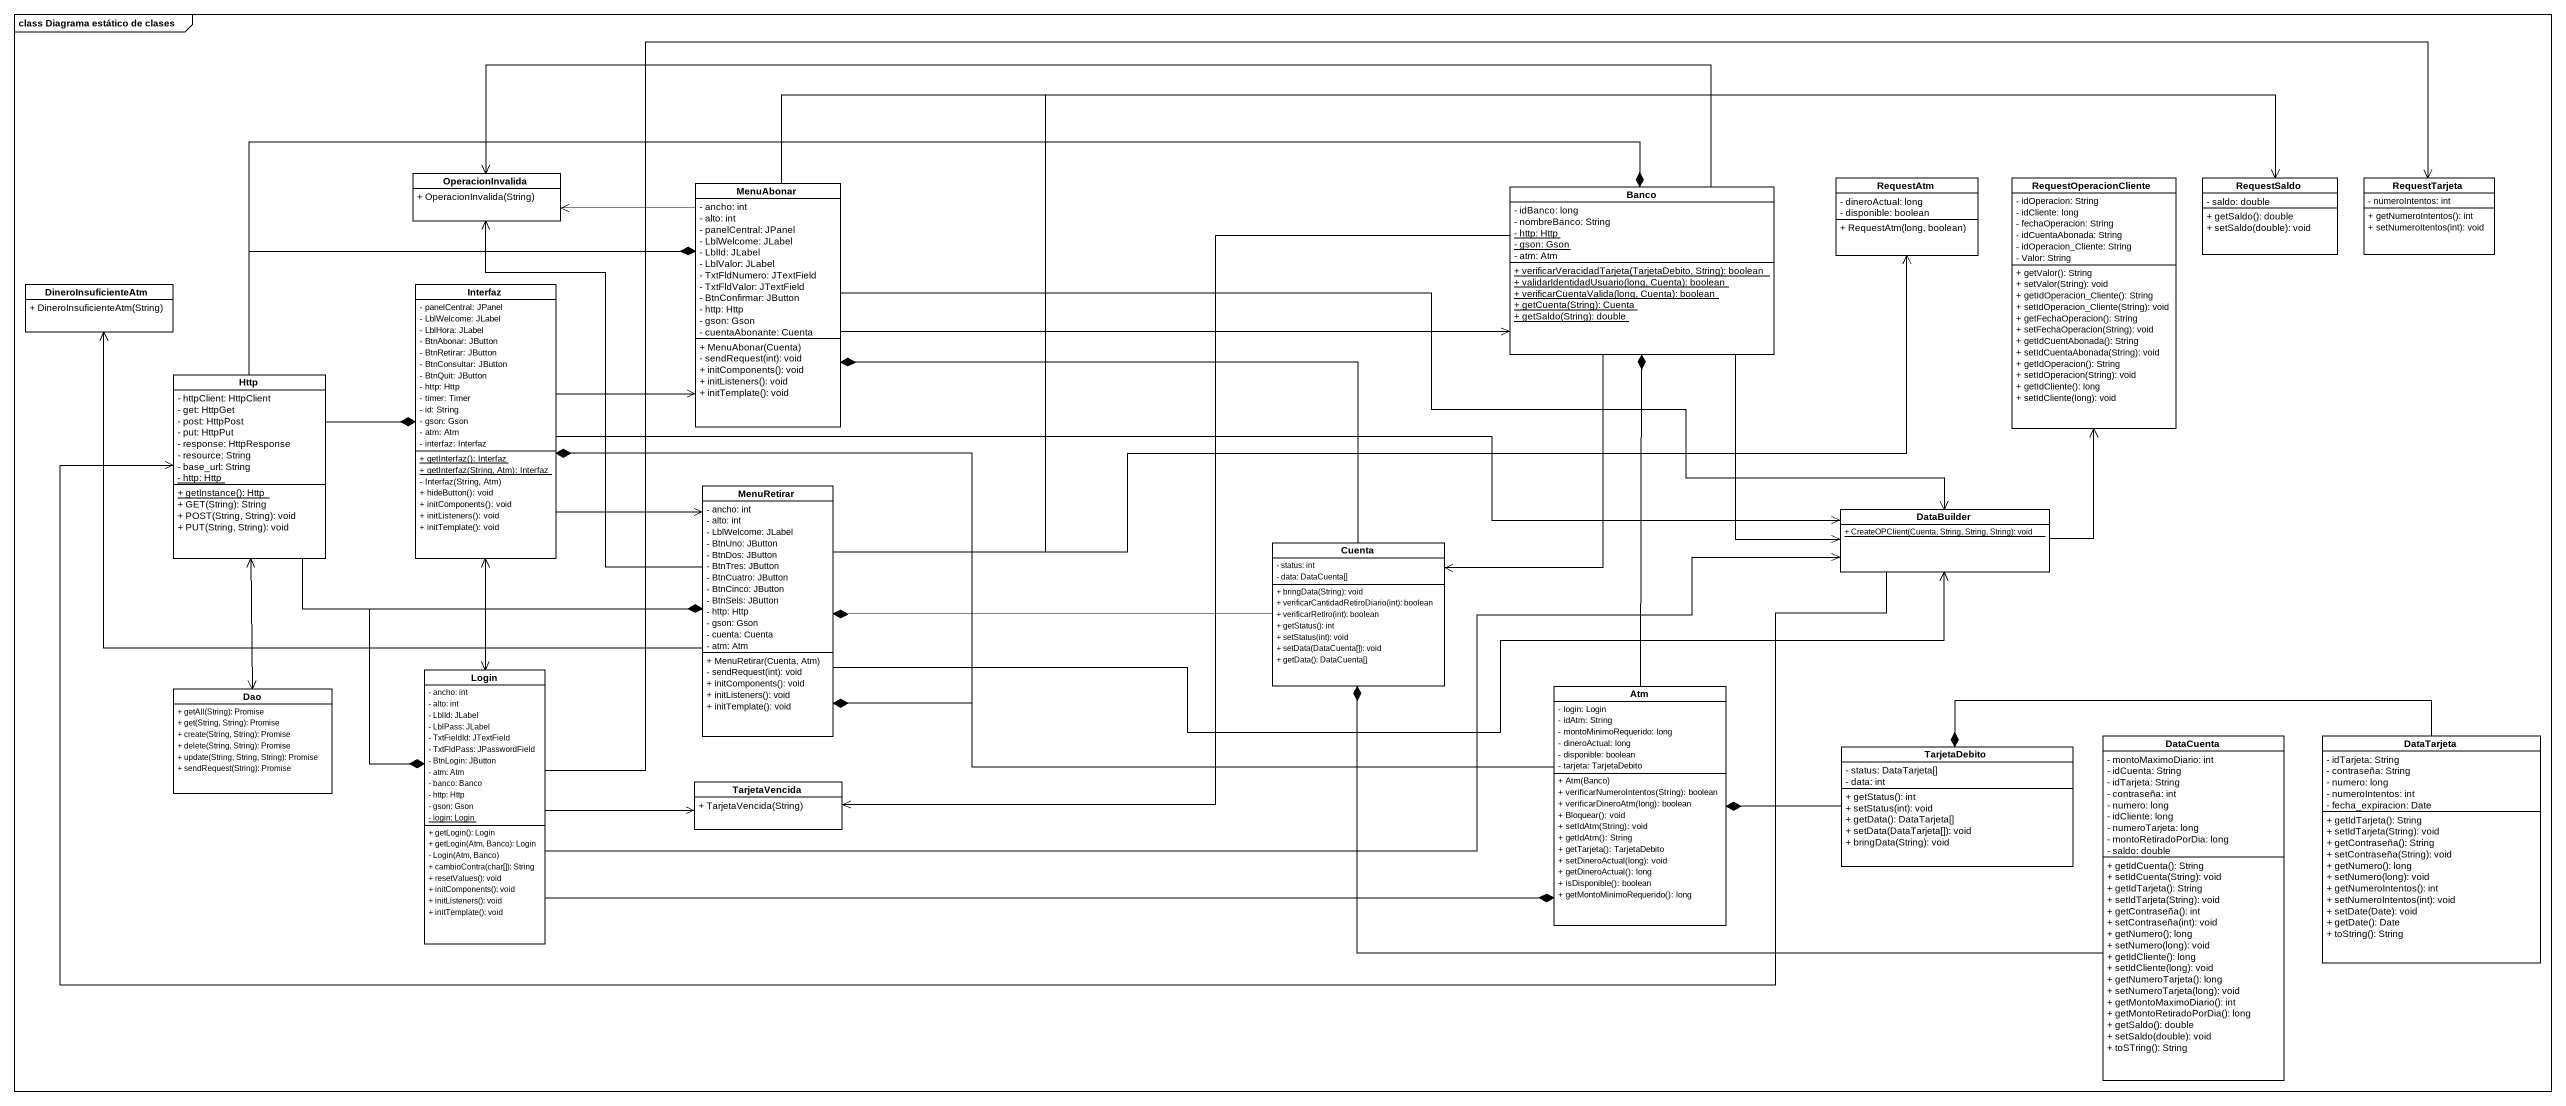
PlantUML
@startuml
mainframe class Diagrama estático de clases
hide circle
hide empty members
skinparam classAttributeIconSize 0
class OperacionInvalida {
  + OperacionInvalida(String)
}
class MenuAbonar {
  - ancho: int
  - alto: int
  - panelCentral: JPanel
  - LblWelcome: JLabel
  - LblId: JLabel
  - LblValor: JLabel
  - TxtFldNumero: JTextField
  - TxtFldValor: JTextField
  - BtnConfirmar: JButton
  - http: Http
  - gson: Gson
  - cuentaAbonante: Cuenta
  + MenuAbonar(Cuenta)
  - sendRequest(int): void
  + initComponents(): void
  + initListeners(): void
  + initTemplate(): void
}
class Banco {
  - idBanco: long
  - nombreBanco: String
  {static} - http: Http
  {static} - gson: Gson
  - atm: Atm
  {static} + verificarVeracidadTarjeta(TarjetaDebito, String): boolean
  {static} + validarIdentidadUsuario(long, Cuenta): boolean
  {static} + verificarCuentaValida(long, Cuenta): boolean
  {static} + getCuenta(String): Cuenta
  {static} + getSaldo(String): double
}
class RequestAtm {
  - dineroActual: long
  - disponible: boolean
  + RequestAtm(long, boolean)
}
class RequestOperacionCliente {
  - idOperacion: String
  - idCliente: long
  - fechaOperacion: String
  - idCuentaAbonada: String
  - idOperacion_Cliente: String
  - Valor: String
  + getValor(): String
  + setValor(String): void
  + getIdOperacion_Cliente(): String
  + setIdOperacion_Cliente(String): void
  + getFechaOperacion(): String
  + setFechaOperacion(String): void
  + getIdCuentAbonada(): String
  + setIdCuentaAbonada(String): void
  + getIdOperacion(): String
  + setIdOperacion(String): void
  + getIdCliente(): long
  + setIdCliente(long): void
}
class RequestSaldo {
  - saldo: double
  + getSaldo(): double
  + setSaldo(double): void
}
class RequestTarjeta {
  - numeroIntentos: int
  + getNumeroIntentos(): int
  + setNumeroItentos(int): void
}
class DineroInsuficienteAtm {
  + DineroInsuficienteAtm(String)
}
class Interfaz {
  - panelCentral: JPanel
  - LblWelcome: JLabel
  - LblHora: JLabel
  - BtnAbonar: JButton
  - BtnRetirar: JButton
  - BtnConsultar: JButton
  - BtnQuit: JButton
  - http: Http
  - timer: Timer
  - id: String
  - gson: Gson
  - atm: Atm
  - interfaz: Interfaz
  {static} + getInterfaz(): Interfaz
  {static} + getInterfaz(String, Atm): Interfaz
  - Interfaz(String, Atm)
  + hideButton(): void
  + initComponents(): void
  + initListeners(): void
  + initTemplate(): void
}
class Http {
  - httpClient: HttpClient
  - get: HttpGet
  - post: HttpPost
  - put: HttpPut
  - response: HttpResponse
  - resource: String
  - base_url: String
  {static} - http: Http
  {static} + getInstance(): Http
  + GET(String): String
  + POST(String, String): void
  + PUT(String, String): void
}
class MenuRetirar {
  - ancho: int
  - alto: int
  - LblWelcome: JLabel
  - BtnUno: JButton
  - BtnDos: JButton
  - BtnTres: JButton
  - BtnCuatro: JButton
  - BtnCinco: JButton
  - BtnSeis: JButton
  - http: Http
  - gson: Gson
  - cuenta: Cuenta
  - atm: Atm
  + MenuRetirar(Cuenta, Atm)
  - sendRequest(int): void
  + initComponents(): void
  + initListeners(): void
  + initTemplate(): void
}
class DataBuilder {
  {static} + CreateOPClient(Cuenta, String, String, String): void
}
class Cuenta {
  - status: int
  - data: DataCuenta[]
  + bringData(String): void
  + verificarCantidadRetiroDiario(int): boolean
  + verificarRetiro(int): boolean
  + getStatus(): int
  + setStatus(int): void
  + setData(DataCuenta[]): void
  + getData(): DataCuenta[]
}
class Dao {
  + getAll(String): Promise
  + get(String, String): Promise
  + create(String, String): Promise
  + delete(String, String): Promise
  + update(String, String, String): Promise
  + sendRequest(String): Promise
}
class Login {
  - ancho: int
  - alto: int
  - LblId: JLabel
  - LblPass: JLabel
  - TxtFieldId: JTextField
  - TxtFldPass: JPasswordField
  - BtnLogin: JButton
  - atm: Atm
  - banco: Banco
  - http: Http
  - gson: Gson
  {static} - login: Login
  + getLogin(): Login
  + getLogin(Atm, Banco): Login
  - Login(Atm, Banco)
  + cambioContra(char[]): String
  + resetValues(): void
  + initComponents(): void
  + initListeners(): void
  + initTemplate(): void
}
class Atm {
  - login: Login
  - idAtm: String
  - montoMinimoRequerido: long
  - dineroActual: long
  - disponible: boolean
  - tarjeta: TarjetaDebito
  + Atm(Banco)
  + verificarNumeroIntentos(String): boolean
  + verificarDineroAtm(long): boolean
  + Bloquear(): void
  + setIdAtm(String): void
  + getIdAtm(): String
  + getTarjeta(): TarjetaDebito
  + setDineroActual(long): void
  + getDineroActual(): long
  + isDisponible(): boolean
  + getMontoMinimoRequerido(): long
}
class DataCuenta {
  - montoMaximoDiario: int
  - idCuenta: String
  - idTarjeta: String
  - contraseña: int
  - numero: long
  - idCliente: long
  - numeroTarjeta: long
  - montoRetiradoPorDia: long
  - saldo: double
  + getIdCuenta(): String
  + setIdCuenta(String): void
  + getIdTarjeta(): String
  + setIdTarjeta(String): void
  + getContraseña(): int
  + setContraseña(int): void
  + getNumero(): long
  + setNumero(long): void
  + getIdCliente(): long
  + setIdCliente(long): void
  + getNumeroTarjeta(): long
  + setNumeroTarjeta(long): void
  + getMontoMaximoDiario(): int
  + getMontoRetiradoPorDia(): long
  + getSaldo(): double
  + setSaldo(double): void
  + toSTring(): String
}
class DataTarjeta {
  - idTarjeta: String
  - contraseña: String
  - numero: long
  - numeroIntentos: int
  - fecha_expiracion: Date
  + getIdTarjeta(): String
  + setIdTarjeta(String): void
  + getContraseña(): String
  + setContraseña(String): void
  + getNumero(): long
  + setNumero(long): void
  + getNumeroIntentos(): int
  + setNumeroIntentos(int): void
  + setDate(Date): void
  + getDate(): Date
  + toString(): String
}
class TarjetaVencida {
  + TarjetaVencida(String)
}
class TarjetaDebito {
  - status: DataTarjeta[]
  - data: int
  + getStatus(): int
  + setStatus(int): void
  + getData(): DataTarjeta[]
  + setData(DataTarjeta[]): void
  + bringData(String): void
}
MenuAbonar -left-> OperacionInvalida
MenuAbonar -right-> Banco
MenuAbonar -right-> RequestSaldo
MenuAbonar -right-> DataBuilder
Banco -left-> OperacionInvalida
Banco --> DataBuilder
Banco --> Cuenta
Banco --> TarjetaVencida
Interfaz -right-> MenuAbonar
Interfaz --> MenuRetirar
Interfaz -right-> DataBuilder
Interfaz <--> Login
Http -right-* MenuAbonar
Http -right-* Banco
Http -right-* Interfaz
Http -right-* MenuRetirar
Http <--> Dao
Http --* Login
MenuRetirar -up-> OperacionInvalida
MenuRetirar -right-> RequestAtm
MenuRetirar -right-> RequestSaldo
MenuRetirar -left-> DineroInsuficienteAtm
MenuRetirar -right-> DataBuilder
DataBuilder -up-> RequestOperacionCliente
DataBuilder -left-> Http
Cuenta -left-* MenuAbonar
Cuenta -left-* MenuRetirar
Login -right-> RequestTarjeta
Login -right-> DataBuilder
Login -right-* Atm
Login -right-> TarjetaVencida
Atm -up-* Banco
Atm -left-* Interfaz
Atm -left-* MenuRetirar
DataCuenta -left-* Cuenta
DataTarjeta -left-* TarjetaDebito
TarjetaDebito -left-* Atm
@enduml
